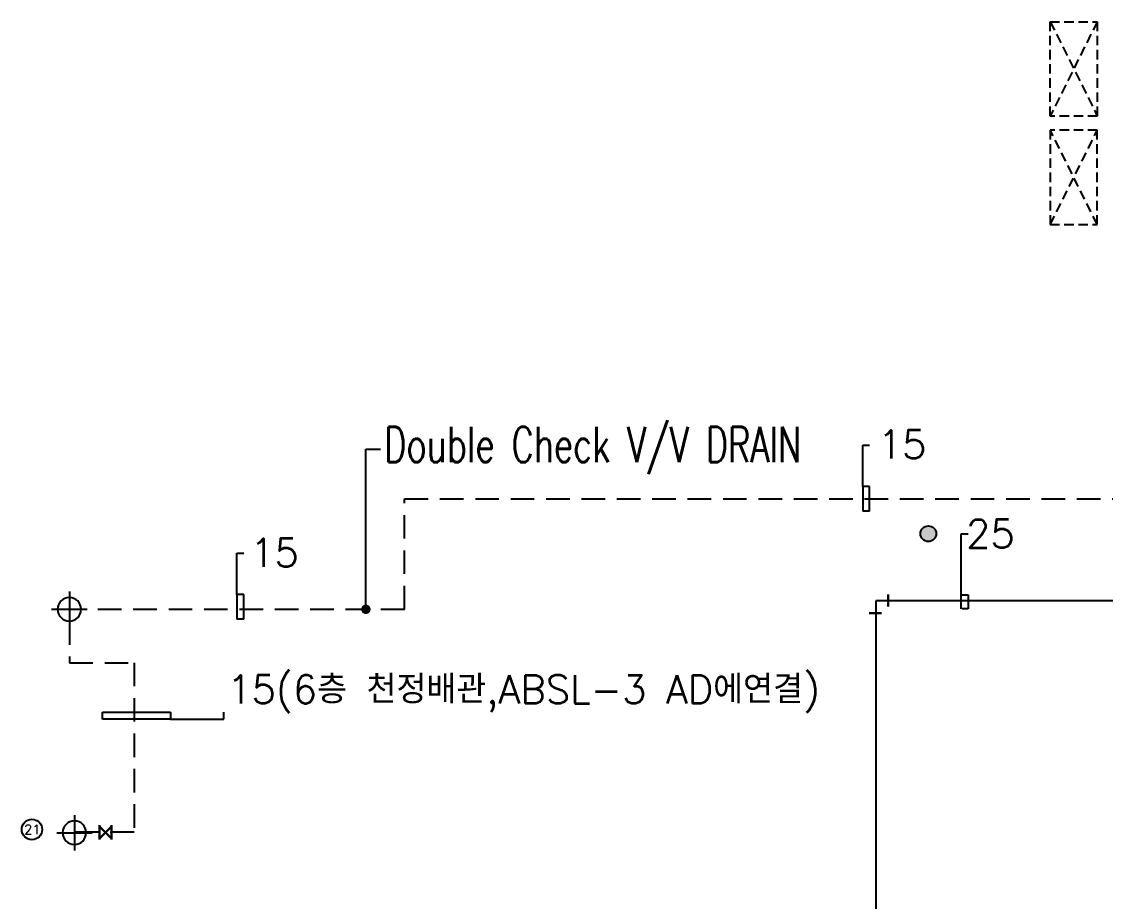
# Model space of a CAD drawing. Header units: millimetres. Extents: x 98929 to 11941380, y 952 to 54154.
# Drawn here: x 203205 to 214689, y 42521 to 51846 of the extents above; entities that cross this region are included whole.
import ezdxf
from ezdxf.enums import TextEntityAlignment as Align

# ---------------------------------------------------------------- set-up
doc = ezdxf.new("R2010")
doc.units = ezdxf.units.MM
for name, pattern in [('DASHED', [0.75, 0.5, -0.25]), ('DASHED2', [0.375, 0.25, -0.125]), ('HIDDEN', [0.375, 0.25, -0.125]), ('PHANTOM', [63.5, 31.75, -6.35, 6.35, -6.35, 6.35, -6.35])]:
    doc.linetypes.add(name, pattern=pattern)
doc.layers.add('-급탕', color=2, linetype='Continuous', lineweight=30)
doc.layers.add('-환탕', color=4, linetype='Continuous', lineweight=30)
for name, color, linetype in [('1', 1, 'Continuous'), ('5TXT', 7, 'Continuous'), ('AHU-02(SA)', 3, 'Continuous'), ('ex', 1, 'Continuous'), ('pipe', 3, 'Continuous'), ('RD옥탑지붕', 3, 'Continuous'), ('UTIL-AIR', 3, 'DASHED2'), ('VENT', 7, 'HIDDEN'), ('빌트인', 8, 'Continuous')]:
    doc.layers.add(name, color=color, linetype=linetype)
doc.styles.add('굴림', font='simple.shx', dxfattribs={"bigfont": 'whgtxt.shx'})

# ---------------------------------------------------------------- blocks, each defined once
blk = doc.blocks.new('P1')
at = {"layer": '1', "color": 1, "linetype": 'Continuous'}
for p, q in [((0, -112.5), (0, 112.5)), ((112.5, 0), (-112.5, 0))]:
    blk.add_line(p, q, dxfattribs=at)
at = {"layer": 'pipe', "color": 2}
blk.add_circle((0, 0), 75, dxfattribs=at)
blk = doc.blocks.new('VALG01')
at = {"color": 3, "linetype": 'Continuous'}
for p, q in [((-1.25, 1.5), (-1.25, -1.5)), ((1.25, 1.5), (1.25, -1.5))]:
    blk.add_line(p, q, dxfattribs=at)
at = {"color": 2, "linetype": 'Continuous'}
for p, q in [((-1.25, -1.25), (1.25, 1.25)), ((-1.25, 1.25), (1.25, -1.25))]:
    blk.add_line(p, q, dxfattribs=at)
at = {"color": 3, "linetype": 'Continuous'}
for p in [(-1.25, 0), (1.25, 0)]:
    blk.add_point(p, dxfattribs=at)
blk = doc.blocks.new('A$C2A6351C6')
at = {"xscale": 49.99999999999999, "yscale": 49.99999999999999, "zscale": 49.99999999999999, "rotation": 180}
blk.add_blockref('VALG01', (63, 75), dxfattribs=at)

msp = doc.modelspace()

# ---------------------------------------------------------------- hatches: boundary and pattern name
at = {"layer": '5TXT'}
h = msp.add_hatch(color=7, dxfattribs=at)
h.dxf.hatch_style = 1
edge = h.paths.add_edge_path()
edge.add_arc((212807.3, 46418.5), 83.3, -450, -90)

# ---------------------------------------------------------------- linework, layer by layer
at = {"layer": '-환탕', "color": 2, "linetype": 'Continuous', "ltscale": 10}
for p, q in [((212387.2, 45774.9, -0.5), (212387.2, 45646.4, -0.5)), ((212188, 45575.6, -0.5), (212316.4, 45575.6, -0.5))]:
    msp.add_line(p, q, dxfattribs=at)
at = {"layer": '5TXT', "color": 7}
msp.add_circle((212813.8, 46418.5), 83.3, dxfattribs=at)
at = {"layer": '5TXT', "color": 2}
msp.add_circle((203313.3, 43283.3), 108.7, dxfattribs=at)
at = {"layer": 'AHU-02(SA)', "color": 1, "const_width": 50}
msp.add_lwpolyline([(206852.6, 45592.2, 1), (206852.6, 45642.2, 1)], format="xyb", close=True, dxfattribs=at)
at = {"layer": 'ex', "ltscale": 3000}
for p, q in [((212119.4, 46919), (212119.4, 47358.6)), ((212119.4, 47358.6), (212191.4, 47358.6)), ((212119.4, 46919), (212119.4, 46658.7)), ((212191.4, 46658.7), (212191.4, 46919)), ((213162.4, 45620.6), (213162.4, 46418.5)), ((213162.4, 46418.5), (213234.4, 46418.5)), ((205486.5, 45774), (205486.5, 46213.6)), ((205486.5, 46213.6), (205558.5, 46213.6)), ((205486.5, 45774), (205486.5, 45513.7)), ((205558.5, 45513.7), (205558.5, 45774)), ((213162.4, 45769.6), (213234.4, 45769.6)), ((213162.4, 45620.6), (213162.4, 45769.6)), ((213234.4, 45769.6), (213234.4, 45620.6)), ((204062.9, 44453.7), (204062.9, 44525.7)), ((204062.9, 44525.7), (204781.8, 44525.7)), ((204781.8, 44453.7), (204062.9, 44453.7)), ((204781.8, 44453.7), (205348.4, 44453.7)), ((205348.4, 44453.7), (205348.4, 44525.7))]:
    msp.add_line(p, q, dxfattribs=at)
at = {"layer": 'ex', "linetype": 'PHANTOM', "ltscale": 2}
for p, q in [((212191.4, 46919), (212119.4, 46919)), ((205558.5, 45774), (205486.5, 45774)), ((213234.4, 45620.6), (213162.4, 45620.6)), ((204781.8, 44525.7), (204781.8, 44453.7))]:
    msp.add_line(p, q, dxfattribs=at)
at = {"layer": 'RD옥탑지붕', "color": 3, "linetype": 'Continuous', "lineweight": -3}
for p, q in [((220031.5, 45707.8), (212257.8, 45707.8)), ((212257.8, 45707.8), (212257.8, 35805.2))]:
    msp.add_line(p, q, dxfattribs=at)
at = {"layer": 'UTIL-AIR', "linetype": 'DASHED', "lineweight": -3, "ltscale": 500}
for p, q in [((207262.7, 45616.7), (207262.7, 46789)), ((207262.7, 46789), (231799, 46789)), ((207262.7, 45616.7), (203708.6, 45616.7)), ((203709.9, 45492.1, 3.5), (203709.9, 45051.4)), ((203709.9, 45051.4), (204396.1, 45051.4)), ((204396.1, 45051.4), (204396.1, 43254.4)), ((204396.1, 43254.4), (203763.5, 43254.4))]:
    msp.add_line(p, q, dxfattribs=at)
at = {"layer": 'VENT', "color": 1, "linetype": 'Continuous', "lineweight": -3}
for p, q in [((212191.4, 46658.7), (212119.4, 46658.7)), ((205558.5, 45513.7), (205486.5, 45513.7))]:
    msp.add_line(p, q, dxfattribs=at)
at = {"layer": '빌트인', "linetype": 'DASHED', "lineweight": -3, "ltscale": 200}
for p, q in [((214604.5, 51846.4), (214104.5, 50846.4)), ((214104.5, 51846.4), (214604.5, 50846.4)), ((214604.5, 49696.4), (214104.5, 50696.4)), ((214104.5, 49696.4), (214604.5, 50696.4))]:
    msp.add_line(p, q, dxfattribs=at)
at = {"layer": '빌트인', "color": 1, "linetype": 'Continuous', "lineweight": -3}
for p, q in [((206852.6, 45642.2), (206852.6, 47315)), ((206852.6, 47315), (207008.3, 47315))]:
    msp.add_line(p, q, dxfattribs=at)
at = {"layer": '빌트인', "linetype": 'DASHED', "lineweight": -3, "ltscale": 200}
for points in [[(214604.5, 50846.4), (214104.5, 50846.4), (214104.5, 51846.4), (214604.5, 51846.4)], [(214604.5, 50696.4), (214104.5, 50696.4), (214104.5, 49696.4), (214604.5, 49696.4)]]:
    msp.add_lwpolyline(points, close=True, dxfattribs=at)

# ---------------------------------------------------------------- block references
at = {"layer": '-급탕', "color": 4, "linetype": 'Continuous', "ltscale": 10, "xscale": 1.008000000001714, "yscale": 1.00800000000163, "zscale": 1.008, "rotation": 2.346779077091249e-05}
msp.add_blockref('A$C2A6351C6', (204028.6, 43176.6), dxfattribs=at)
at = {"layer": 'pipe', "xscale": -1.666666666664241, "yscale": 1.666666666664241, "zscale": 1.666666666666667, "rotation": 270}
for p in [(203709.9, 45617.1, 3.5), (203763.5, 43248.9)]:
    msp.add_blockref('P1', p, dxfattribs=at)

# ---------------------------------------------------------------- texts
at = {"layer": '5TXT', "color": 7, "style": '굴림', "width": 0.7}
msp.add_text('Double Check V/V DRAIN', height=375, dxfattribs=at).set_placement((209256.8, 47336.2), align=Align.MIDDLE)
at = {"layer": '5TXT', "color": 7, "style": '굴림'}
for s, p in [('15', (212535.9, 47365.1)), ('25', (213471.3, 46418.5)), ('15', (205884.2, 46217.1)), ('15(6층 천정배관,ABSL-3 AD에연결)', (208524.7, 44768.3))]:
    msp.add_text(s, height=300, dxfattribs=at).set_placement(p, align=Align.MIDDLE_CENTER)
at = {"layer": '5TXT', "color": 2, "style": '굴림'}
msp.add_text('21', height=100, rotation=0, dxfattribs=at).set_placement((203316.8, 43284.1, -1.5), align=Align.MIDDLE_CENTER)

doc.saveas('drawing.dxf')
